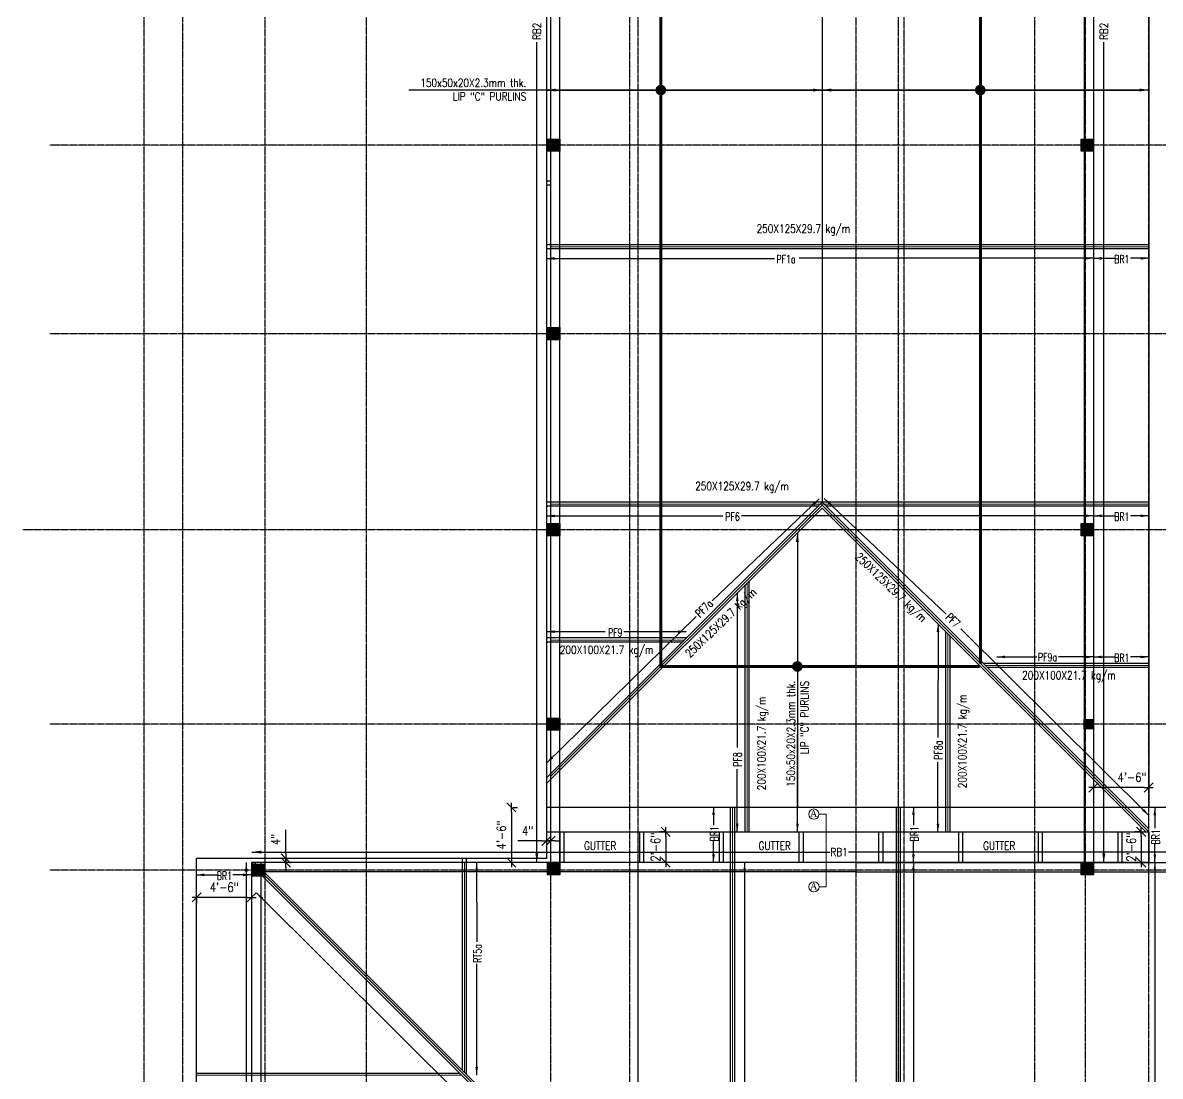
# Model space of a CAD drawing. Extents: x -95606 to 113309, y -42160 to -940.
# Drawn here: x 111100 to 112213, y -27453 to -26422 of the extents above; entities that cross this region are included whole.
import ezdxf

# ---------------------------------------------------------------- set-up
doc = ezdxf.new("R2010")
doc.units = 0
doc.header["$LTSCALE"] = 0.02
doc.header["$MEASUREMENT"] = 0
doc.header["$PDMODE"] = 3
doc.header["$PDSIZE"] = -2
doc.linetypes.add('CENTER', pattern=[50.8, 31.75, -6.35, 6.35, -6.35])
doc.linetypes.add('HIDDEN', pattern=[9.525, 6.35, -3.175])
doc.layers.get('0').update_dxf_attribs({"linetype": 'CONTINUOUS'})
doc.layers.get('DEFPOINTS').update_dxf_attribs({"linetype": 'CONTINUOUS'})
for name, color, linetype, lineweight in [('A -fittings', 181, 'CONTINUOUS', 5), ('GRID NAME', 31, 'CONTINUOUS', 30), ('Hatch', 252, 'CONTINUOUS', 9), ('HATCH 2', 253, 'CONTINUOUS', 5)]:
    doc.layers.add(name, color=color, linetype=linetype, lineweight=lineweight)
for name, color, linetype in [('A-2TEXT', 4, 'CONTINUOUS'), ('BEAM TEX1', 3, 'CONTINUOUS'), ('COL 1', 5, 'CONTINUOUS'), ('DIM', 7, 'CONTINUOUS'), ('dimentions', 8, 'CONTINUOUS'), ('EXLINE', 33, 'CONTINUOUS'), ('GRID', 8, 'CENTER'), ('h', 3, 'CONTINUOUS'), ('HBEAM', 51, 'HIDDEN'), ('S-SLB', 3, 'CONTINUOUS'), ('S-TXT', 2, 'CONTINUOUS'), ('TEXT-2', 3, 'CONTINUOUS'), ('TEXT2', 3, 'CONTINUOUS')]:
    doc.layers.add(name, color=color, linetype=linetype)
doc.styles.add('ROMANS', font='romans.shx', dxfattribs={"width": 0.8})
doc.styles.get("Standard").update_dxf_attribs({"font": 'ISOCP'})
doc.styles.add('style5', font='romans.shx', dxfattribs={"width": 0.7, "height": 8})
doc.styles.add('style6', font='romans.shx', dxfattribs={"height": 8})
doc.styles.add('yy', font='romans.shx', dxfattribs={"width": 0.8, "height": 7.5})
doc.dimstyles.new('TEXT-18', dxfattribs={"dimtxt": 8, "dimasz": 9, "dimexe": 6, "dimexo": 6, "dimgap": 3.125, "dimtad": 1, "dimdec": 1, "dimrnd": 0.5, "dimzin": 1, "dimdsep": 46, "dimlunit": 4, "dimtxsty": 'style6', "dimblk": 'OBLIQUE', "dimcen": 72.09, "dimclrd": 1, "dimclre": 1, "dimclrt": 4, "dimadec": 0, "dimazin": 0, "dimtfac": 1, "dimtdec": 1, "dimtofl": 0, "dimtmove": 0, "dimatfit": 3, "dimfxl": 1, "dimfrac": 2, "dimtolj": 1, "dimtzin": 0, "dimlwd": -1, "dimarcsym": 0})
doc.dimstyles.new('TK96', dxfattribs={"dimscale": 96, "dimtxt": 0.09375, "dimasz": 0.046875, "dimexe": 0.0625, "dimexo": 0.015625, "dimgap": 0.046875, "dimtad": 1, "dimzin": 11, "dimdsep": 46, "dimlunit": 4, "dimtxsty": 'ROMANS', "dimblk1": 'TK1', "dimblk2": 'TK1', "dimsah": 1, "dimcen": 0.09375, "dimclrd": 1, "dimclre": 1, "dimclrt": 2, "dimadec": 0, "dimazin": 0, "dimtfac": 1, "dimtofl": 0, "dimtmove": 0, "dimatfit": 3, "dimldrblk": 'TK1', "dimfxl": 1, "dimfrac": 2, "dimtolj": 1, "dimtzin": 9, "dimarcsym": 0})

# ---------------------------------------------------------------- blocks, each defined once
blk = doc.blocks.new('_Oblique')
at = {"color": 0, "linetype": 'ByBlock', "lineweight": -2}
blk.add_line((-0.5, -0.5), (0.5, 0.5), dxfattribs=at)
blk = doc.blocks.new('TK1')
at = {"color": 4, "linetype": 'Continuous'}
blk.add_line((-1, -1), (1, 1), dxfattribs=at)
at = {"color": 1, "linetype": 'ByBlock'}
blk.add_line((-1, 0), (1, 0), dxfattribs=at)
blk = doc.blocks.new('*D383')
at = {"layer": 'DEFPOINTS', "color": 0, "lineweight": -2, "transparency": 16777216}
for p in [(111270.2, -27277.7), (111270.2, -27277.7), (111324.1, -27277.7)]:
    blk.add_point(p, dxfattribs=at)
at = {"layer": 'dimentions', "color": 1, "linetype": 'Continuous', "lineweight": -2, "transparency": 16777216}
for p, q in [((111270.2, -27279.2), (111270.2, -27283.7)), ((111319.6, -27277.7), (111274.7, -27277.7)), ((111324.1, -27276.2), (111324.1, -27271.7))]:
    blk.add_line(p, q, dxfattribs=at)
at = {"layer": 'dimentions', "color": 1, "lineweight": -2, "transparency": 16777216, "xscale": 4.5, "yscale": 4.5, "zscale": 4.5, "rotation": 180}
blk.add_blockref('TK1', (111270.2, -27277.7), dxfattribs=at)
at = {"layer": 'dimentions', "color": 1, "lineweight": -2, "transparency": 16777216, "xscale": 4.5, "yscale": 4.5, "zscale": 4.5}
blk.add_blockref('TK1', (111324.1, -27277.7), dxfattribs=at)
at = {"layer": 'dimentions', "color": 2, "transparency": 16777216, "insert": (111297.2, -27267.8), "char_height": 9, "attachment_point": 5, "style": 'ROMANS'}
blk.add_mtext('\\A1;4\'-6"', dxfattribs=at)
blk = doc.blocks.new('*D412')
at = {"layer": 'DEFPOINTS', "color": 0, "lineweight": -2, "transparency": 16777216}
for p in [(112147.8, -27169.5), (112147.8, -27170.1), (112201.8, -27169.5)]:
    blk.add_point(p, dxfattribs=at)
at = {"layer": 'S-TXT', "color": 1, "lineweight": -2, "transparency": 16777216}
for p, q in [((112147.8, -27170.1), (112147.8, -27176.1)), ((112197.3, -27170.1), (112152.3, -27170.1)), ((112201.8, -27170.1), (112201.8, -27176.1))]:
    blk.add_line(p, q, dxfattribs=at)
at = {"layer": 'S-TXT', "color": 1, "lineweight": -2, "transparency": 16777216, "xscale": 4.5, "yscale": 4.5, "zscale": 4.5, "rotation": 180}
blk.add_blockref('TK1', (112147.8, -27170.1), dxfattribs=at)
at = {"layer": 'S-TXT', "color": 1, "lineweight": -2, "transparency": 16777216, "xscale": 4.5, "yscale": 4.5, "zscale": 4.5}
blk.add_blockref('TK1', (112201.8, -27170.1), dxfattribs=at)
at = {"layer": 'S-TXT', "color": 2, "transparency": 16777216, "insert": (112185.5, -27160.2), "char_height": 9, "attachment_point": 5, "style": 'ROMANS'}
blk.add_mtext('\\A1;4\'-6"', dxfattribs=at)
blk = doc.blocks.new('*D422')
at = {"layer": 'DEFPOINTS', "color": 0, "lineweight": -2, "transparency": 16777216}
for p in [(111357.4, -27239.6), (111357.4, -27239.6), (111357.4, -27243.6)]:
    blk.add_point(p, dxfattribs=at)
at = {"layer": 'dimentions', "color": 1, "linetype": 'Continuous', "lineweight": -2, "transparency": 16777216}
for p, q in [((111357.4, -27235.1), (111357.4, -27211.6)), ((111355.9, -27239.6), (111351.4, -27239.6)), ((111355.9, -27243.6), (111351.4, -27243.6)), ((111357.4, -27248.1), (111357.4, -27252.6))]:
    blk.add_line(p, q, dxfattribs=at)
at = {"layer": 'dimentions', "color": 1, "lineweight": -2, "transparency": 16777216, "xscale": 4.5, "yscale": 4.5, "zscale": 4.5}
for p, rotation in [((111357.4, -27239.6), 270), ((111357.4, -27243.6), 90)]:
    blk.add_blockref('TK1', p, dxfattribs=dict(at, rotation=rotation))
at = {"layer": 'dimentions', "color": 2, "transparency": 16777216, "insert": (111347.5, -27221.1), "char_height": 9, "attachment_point": 5, "rotation": 90, "style": 'ROMANS'}
blk.add_mtext('\\A1;4"', dxfattribs=at)
blk = doc.blocks.new('*D423')
at = {"layer": 'DEFPOINTS', "color": 0, "lineweight": -2, "transparency": 16777216}
for p in [(111612.6, -27220.2), (111612.6, -27222.4), (111616.6, -27220.2)]:
    blk.add_point(p, dxfattribs=at)
at = {"layer": 'dimentions', "color": 1, "linetype": 'Continuous', "lineweight": -2, "transparency": 16777216}
for p, q in [((111608.1, -27222.4), (111584.6, -27222.4)), ((111612.6, -27221.7), (111612.6, -27228.4)), ((111616.6, -27221.7), (111616.6, -27228.4)), ((111621.1, -27222.4), (111625.6, -27222.4))]:
    blk.add_line(p, q, dxfattribs=at)
at = {"layer": 'dimentions', "color": 1, "lineweight": -2, "transparency": 16777216, "xscale": 4.5, "yscale": 4.5, "zscale": 4.5}
blk.add_blockref('TK1', (111612.6, -27222.4), dxfattribs=at)
at = {"layer": 'dimentions', "color": 1, "lineweight": -2, "transparency": 16777216, "xscale": 4.5, "yscale": 4.5, "zscale": 4.5, "rotation": 180}
blk.add_blockref('TK1', (111616.6, -27222.4), dxfattribs=at)
at = {"layer": 'dimentions', "color": 2, "transparency": 16777216, "insert": (111594.1, -27212.6), "char_height": 9, "attachment_point": 5, "style": 'ROMANS'}
blk.add_mtext('\\A1;4"', dxfattribs=at)
blk = doc.blocks.new('*D424')
at = {"layer": 'DEFPOINTS', "color": 0, "lineweight": -2, "transparency": 16777216}
for p in [(111578.2, -27189.6), (111578.2, -27243.6), (111578.2, -27243.6)]:
    blk.add_point(p, dxfattribs=at)
at = {"layer": 'dimentions', "color": 1, "linetype": 'Continuous', "lineweight": -2, "transparency": 16777216}
for p, q in [((111579.7, -27189.6), (111584.2, -27189.6)), ((111578.2, -27194.1), (111578.2, -27239.1)), ((111576.7, -27243.6), (111572.2, -27243.6))]:
    blk.add_line(p, q, dxfattribs=at)
at = {"layer": 'dimentions', "color": 1, "lineweight": -2, "transparency": 16777216, "xscale": 4.5, "yscale": 4.5, "zscale": 4.5}
for p, rotation in [((111578.2, -27189.6), 90), ((111578.2, -27243.6), 270)]:
    blk.add_blockref('TK1', p, dxfattribs=dict(at, rotation=rotation))
at = {"layer": 'dimentions', "color": 2, "transparency": 16777216, "insert": (111568.4, -27216.6), "char_height": 9, "attachment_point": 5, "rotation": 90, "style": 'ROMANS'}
blk.add_mtext('\\A1;4\'-6"', dxfattribs=at)
blk = doc.blocks.new('*D425')
at = {"layer": 'DEFPOINTS', "color": 0, "lineweight": -2, "transparency": 16777216}
for p in [(111729.2, -27213.6), (111729.2, -27243.6), (111729.2, -27243.6)]:
    blk.add_point(p, dxfattribs=at)
at = {"layer": 'dimentions', "color": 1, "linetype": 'Continuous', "lineweight": -2, "transparency": 16777216}
for p, q in [((111727.7, -27213.6), (111723.2, -27213.6)), ((111729.2, -27218.1), (111729.2, -27239.1)), ((111727.7, -27243.6), (111723.2, -27243.6))]:
    blk.add_line(p, q, dxfattribs=at)
at = {"layer": 'dimentions', "color": 1, "lineweight": -2, "transparency": 16777216, "xscale": 4.5, "yscale": 4.5, "zscale": 4.5}
for p, rotation in [((111729.2, -27213.6), 90), ((111729.2, -27243.6), 270)]:
    blk.add_blockref('TK1', p, dxfattribs=dict(at, rotation=rotation))
at = {"layer": 'dimentions', "color": 2, "transparency": 16777216, "insert": (111719.3, -27228.6), "char_height": 9, "attachment_point": 5, "rotation": 90, "style": 'ROMANS'}
blk.add_mtext('\\A1;2\'-6"', dxfattribs=at)
blk = doc.blocks.new('*D426')
at = {"layer": 'DEFPOINTS', "color": 0, "lineweight": -2, "transparency": 16777216}
for p in [(112194.5, -27213.6), (112194.5, -27243.6), (112194.5, -27243.6)]:
    blk.add_point(p, dxfattribs=at)
at = {"layer": 'dimentions', "color": 1, "linetype": 'Continuous', "lineweight": -2, "transparency": 16777216}
for p, q in [((112193, -27213.6), (112188.5, -27213.6)), ((112194.5, -27218.1), (112194.5, -27239.1)), ((112193, -27243.6), (112188.5, -27243.6))]:
    blk.add_line(p, q, dxfattribs=at)
at = {"layer": 'dimentions', "color": 1, "lineweight": -2, "transparency": 16777216, "xscale": 4.5, "yscale": 4.5, "zscale": 4.5}
for p, rotation in [((112194.5, -27213.6), 90), ((112194.5, -27243.6), 270)]:
    blk.add_blockref('TK1', p, dxfattribs=dict(at, rotation=rotation))
at = {"layer": 'dimentions', "color": 2, "transparency": 16777216, "insert": (112184.7, -27228.6), "char_height": 9, "attachment_point": 5, "rotation": 90, "style": 'ROMANS'}
blk.add_mtext('\\A1;2\'-6"', dxfattribs=at)

msp = doc.modelspace()

# ---------------------------------------------------------------- hatches: boundary and pattern name
at = {"layer": 'Hatch'}
h = msp.add_hatch(color=254, dxfattribs=at)
h.set_gradient(color1=(192, 192, 192), color2=(192, 192, 192), tint=1)
h.paths.add_polyline_path([(111613.575, -26535.551), (111625.575, -26535.551), (111625.575, -26547.551), (111613.575, -26547.551)])
h = msp.add_hatch(color=254, dxfattribs=at)
h.set_gradient(color1=(192, 192, 192), color2=(192, 192, 192), tint=1)
h.paths.add_polyline_path([(112135.841, -26535.551), (112147.841, -26535.551), (112147.841, -26547.551), (112135.841, -26547.551)])
h = msp.add_hatch(color=254, dxfattribs=at)
h.set_gradient(color1=(192, 192, 192), color2=(192, 192, 192), tint=1)
h.paths.add_polyline_path([(111613.575, -26720.029), (111625.575, -26720.029), (111625.575, -26732.029), (111613.575, -26732.029)])
h = msp.add_hatch(color=254, dxfattribs=at)
h.set_gradient(color1=(192, 192, 192), color2=(192, 192, 192), tint=1)
h.paths.add_polyline_path([(111613.575, -26911.899), (111625.575, -26911.899), (111625.575, -26923.899), (111613.575, -26923.899)])
h = msp.add_hatch(color=254, dxfattribs=at)
h.set_gradient(color1=(192, 192, 192), color2=(192, 192, 192), tint=1)
h.paths.add_polyline_path([(112135.841, -26911.899), (112147.841, -26911.899), (112147.841, -26923.899), (112135.841, -26923.899)])
h = msp.add_hatch(color=254, dxfattribs=at)
h.set_gradient(color1=(192, 192, 192), color2=(192, 192, 192), tint=1)
h.paths.add_polyline_path([(111613.575, -27102.211), (111625.575, -27102.211), (111625.575, -27114.211), (111613.575, -27114.211)])
h = msp.add_hatch(color=254, dxfattribs=at)
h.set_gradient(color1=(192, 192, 192), color2=(192, 192, 192), tint=1)
h.paths.add_polyline_path([(112138.832, -27112.732), (112138.832, -27103.732), (112147.832, -27103.732), (112147.832, -27112.732)])
h = msp.add_hatch(color=254, dxfattribs=at)
h.set_gradient(color1=(192, 192, 192), color2=(192, 192, 192), tint=1)
h.paths.add_polyline_path([(111324.242, -27245.051), (111336.242, -27245.051), (111336.242, -27257.051), (111324.242, -27257.051)])
h = msp.add_hatch(color=254, dxfattribs=at)
h.set_gradient(color1=(192, 192, 192), color2=(192, 192, 192), tint=1)
h.paths.add_polyline_path([(111613.575, -27243.555), (111625.575, -27243.555), (111625.575, -27255.555), (111613.575, -27255.555)])
h = msp.add_hatch(color=254, dxfattribs=at)
h.set_gradient(color1=(192, 192, 192), color2=(192, 192, 192), tint=1)
h.paths.add_polyline_path([(112135.841, -27243.555), (112147.841, -27243.555), (112147.841, -27255.555), (112135.841, -27255.555)])

# ---------------------------------------------------------------- linework, layer by layer
at = {"layer": 'A -fittings', "color": 4}
msp.add_lwpolyline([(111879.285, -27267.321), (111886.155, -27267.321), (111886.155, -27196.192), (111879.181, -27196.192)], dxfattribs=at)
for centre in [(111874.188, -27196.192), (111874.292, -27267.321)]:
    msp.add_circle(centre, 4.992, dxfattribs=at)
at = {"layer": 'BEAM TEX1', "color": 4, "const_width": 3}
for points in [[(111724.413, -25531.736), (111724.388, -27051.73)], [(112037.114, -25531.849), (112037.329, -27049.042)], [(111724.055, -27051.73), (111808.824, -27051.73), (112036.384, -27051.73)]]:
    msp.add_lwpolyline(points, dxfattribs=at)
at = {"layer": 'COL 1'}
for points in [[(111613.575, -26535.551), (111625.575, -26535.551), (111625.575, -26547.551), (111613.575, -26547.551), (111613.575, -26535.551)], [(112135.841, -26535.551), (112147.841, -26535.551), (112147.841, -26547.551), (112135.841, -26547.551), (112135.841, -26535.551)], [(111613.575, -26720.029), (111625.575, -26720.029), (111625.575, -26732.029), (111613.575, -26732.029), (111613.575, -26720.029)], [(111613.575, -26911.899), (111625.575, -26911.899), (111625.575, -26923.899), (111613.575, -26923.899), (111613.575, -26911.899)], [(112135.841, -26911.899), (112147.841, -26911.899), (112147.841, -26923.899), (112135.841, -26923.899), (112135.841, -26911.899)], [(111613.575, -27102.211), (111625.575, -27102.211), (111625.575, -27114.211), (111613.575, -27114.211), (111613.575, -27102.211)], [(111324.242, -27245.051), (111336.242, -27245.051), (111336.242, -27257.051), (111324.242, -27257.051), (111324.242, -27245.051)], [(111613.575, -27243.555), (111625.575, -27243.555), (111625.575, -27255.555), (111613.575, -27255.555), (111613.575, -27243.555)], [(112135.841, -27243.555), (112147.841, -27243.555), (112147.841, -27255.555), (112135.841, -27255.555), (112135.841, -27243.555)]]:
    msp.add_lwpolyline(points, dxfattribs=at)
at = {"layer": 'COL 1', "lineweight": 25}
msp.add_lwpolyline([(112138.832, -27112.732), (112138.832, -27103.732), (112147.832, -27103.732), (112147.832, -27112.732), (112138.832, -27112.732)], dxfattribs=at)
at = {"layer": 'EXLINE'}
for p, q in [((112201.841, -25369.555), (112201.841, -27189.554)), ((111616.562, -25423.555), (111616.562, -27243.555)), ((111625.575, -27243.555), (111625.573, -25432.555)), ((112138.832, -25432.555), (112138.832, -27243.555)), ((112147.832, -25423.563), (112147.832, -27243.555)), ((111882.202, -25692.104), (111882.202, -26891.005)), ((111612.562, -26359.051), (111612.562, -27239.555)), ((111612.562, -27189.557), (112938.241, -27189.551)), ((111612.562, -27213.554), (112201.841, -27213.554)), ((112201.841, -27213.554), (112201.841, -27243.554)), ((111612.562, -27239.555), (111270.231, -27239.555)), ((111270.231, -28497.555), (111270.231, -27239.555)), ((111616.562, -27243.555), (111324.242, -27243.555)), ((111324.242, -27742.662), (111324.242, -27243.555)), ((111333.242, -27742.662), (111333.242, -27243.555)), ((112201.841, -27243.554), (111612.562, -27243.554)), ((111915.261, -27243.555), (112054.264, -27243.555)), ((112054.264, -27243.555), (112138.832, -27243.555)), ((112147.832, -27243.555), (113001.913, -27243.551)), ((111616.562, -27252.555), (111324.242, -27252.555)), ((111915.261, -27252.555), (111625.575, -27252.555)), ((111915.261, -27252.555), (112054.264, -27252.555)), ((112054.264, -27252.555), (112138.832, -27252.555)), ((112145.828, -27252.555), (112875.241, -27252.552))]:
    msp.add_line(p, q, dxfattribs=at)
at = {"layer": 'GRID'}
for p, q in [((111218.731, -28547.587), (111218.731, -25225.731)), ((111337.231, -28547.587), (111337.231, -25225.731)), ((111436.063, -25225.731), (111436.063, -28547.587)), ((111616.562, -25224.576), (111616.562, -28548.743)), ((111702.16, -28547.587), (111702.16, -25225.731)), ((111915.261, -25225.731), (111915.261, -28547.587)), ((111956.989, -28547.587), (111956.989, -25225.731)), ((112090.45, -28547.587), (112090.45, -25224.301)), ((112139.828, -28549.017), (112139.828, -25224.301)), ((111256.564, -28539.332), (111256.564, -25233.986)), ((111962.469, -28536.717), (111962.469, -25236.601)), ((112202.062, -28539.303), (112202.062, -25235.805)), ((111694.162, -28527.108), (111694.162, -25246.21)), ((113266.012, -26541.551), (111126.108, -26541.551)), ((113266.012, -26726.051), (111126.108, -26726.051)), ((113266.012, -26917.899), (111100.05, -26917.899)), ((113266.012, -27108.232), (111126.108, -27108.232)), ((113266.012, -27251.051), (111126.112, -27251.051))]:
    msp.add_line(p, q, dxfattribs=at)
at = {"layer": 'GRID NAME', "ltscale": 10, "const_width": 5.184}
for points in [[(111726.985, -26487.624, 1), (111721.801, -26487.624, 1)], [(112039.623, -26487.624, 1), (112034.439, -26487.624, 1)], [(111860.639, -27051.724, 1), (111855.455, -27051.724, 1)]]:
    msp.add_lwpolyline(points, format="xyb", close=True, dxfattribs=at)
at = {"layer": 'h'}
for p, q in [((111612.562, -27160.645), (111882.202, -26891.005)), ((112201.841, -27210.644), (111882.202, -26891.005)), ((111612.562, -27166.302), (111882.202, -26896.662)), ((112199.095, -27213.555), (111882.202, -26896.662)), ((111324.242, -27246.476), (111919.362, -27841.596)), ((111326.977, -27243.555), (111926.977, -27843.555))]:
    msp.add_line(p, q, dxfattribs=at)
at = {"layer": 'HATCH 2', "lineweight": 5}
for p, q in [((112201.841, -26641.073), (111616.562, -26641.073)), ((112201.841, -26893.005), (111616.562, -26893.005)), ((111882.202, -26893.916), (111616.562, -27159.556)), ((111882.202, -26893.916), (112201.841, -27213.555)), ((111808.989, -27213.554), (111808.989, -26969.876)), ((112005.415, -27213.554), (112005.415, -27019.874)), ((111747.382, -27025.825), (111616.562, -27025.825)), ((112201.841, -27050.824), (112042.022, -27050.824)), ((111794.631, -28497.555), (111794.631, -27189.556)), ((111794.631, -27189.556), (111794.631, -28211.255)), ((111956.989, -28497.555), (111956.989, -27189.555)), ((111924.231, -27843.555), (111324.242, -27243.565)), ((111532.431, -27449.009), (111532.431, -27243.555)), ((111270.231, -27451.755), (111529.521, -27451.755))]:
    msp.add_line(p, q, dxfattribs=at)
at = {"layer": 'HBEAM'}
msp.add_line((111702.162, -27479.888), (111702.162, -27259.555), dxfattribs=at)
at = {"layer": 'S-SLB'}
for p, q in [((111616.562, -26576.654), (111612.562, -26576.654)), ((111616.562, -26580.653), (111612.562, -26580.653)), ((112201.841, -26639.073), (111612.562, -26639.073)), ((112201.841, -26643.073), (111612.562, -26643.072)), ((112201.841, -26891.005), (111612.562, -26891.005)), ((111878.202, -26895.005), (111612.562, -26895.005)), ((112201.841, -26895.005), (111886.202, -26895.005)), ((111810.989, -27213.554), (111810.989, -26967.876)), ((111806.989, -27213.554), (111806.989, -26971.876)), ((111644.472, -27023.825), (111612.562, -27023.825)), ((111749.382, -27023.825), (111644.472, -27023.825)), ((112003.415, -27213.554), (112003.415, -27017.874)), ((112007.415, -27213.554), (112007.415, -27021.874)), ((111644.472, -27027.825), (111612.562, -27027.825)), ((111745.382, -27027.825), (111644.472, -27027.825)), ((112201.841, -27048.824), (112040.022, -27048.824)), ((112201.841, -27052.824), (112044.022, -27052.824)), ((111792.631, -27243.554), (111792.631, -27189.556)), ((111796.631, -27189.556), (111796.631, -27243.554)), ((111954.989, -27243.555), (111954.989, -27189.555)), ((111958.989, -27243.555), (111958.989, -27189.555)), ((111625.575, -27213.555), (111625.576, -27243.554)), ((111629.575, -27213.554), (111629.576, -27243.554)), ((111703.575, -27213.555), (111703.576, -27243.554)), ((111707.575, -27213.554), (111707.576, -27243.554)), ((111781.575, -27213.555), (111781.576, -27243.554)), ((111785.575, -27213.554), (111785.576, -27243.554)), ((111859.575, -27213.555), (111859.576, -27243.554)), ((111863.575, -27213.554), (111863.576, -27243.554)), ((111937.575, -27213.555), (111937.576, -27243.554)), ((111941.575, -27213.554), (111941.576, -27243.554)), ((112015.575, -27213.555), (112015.576, -27243.554)), ((112019.575, -27213.554), (112019.576, -27243.554)), ((112093.575, -27213.555), (112093.576, -27243.554)), ((112097.575, -27213.554), (112097.576, -27243.554)), ((112171.575, -27213.555), (112171.576, -27243.554)), ((112175.575, -27213.554), (112175.576, -27243.554)), ((111530.431, -27243.555), (111530.431, -27239.555)), ((111530.431, -27447.009), (111530.431, -27243.555)), ((111534.431, -27243.555), (111534.431, -27239.555)), ((111534.431, -27451.009), (111534.431, -27243.555)), ((111792.631, -28497.555), (111792.631, -27243.554)), ((111796.631, -27243.554), (111796.631, -28497.555)), ((111954.989, -28497.555), (111954.989, -27243.554)), ((111958.989, -28497.555), (111958.989, -27243.554)), ((111270.231, -27449.755), (111527.521, -27449.755))]:
    msp.add_line(p, q, dxfattribs=at)

# ---------------------------------------------------------------- texts
at = {"layer": 'A-2TEXT', "char_height": 6.69023, "width": 33.25047, "attachment_point": 3, "rotation": 0.074295}
for insert in [(111877.553, -27192.294), (111877.657, -27263.423)]:
    msp.add_mtext('{\\fCentury Schoolbook|b0|i0|c0|p18;A}', dxfattribs=dict(at, insert=insert))
at = {"layer": 'BEAM TEX1', "char_height": 8, "attachment_point": 6, "style": 'yy'}
for insert, rotation in [((111592.736, -26487.267), 359.946828), ((111858.427, -27065.784), 89.946828)]:
    msp.add_mtext('150x50x20X2.3mm thk.\\PLIP "C" PURLINS ', dxfattribs=dict(at, insert=insert, rotation=rotation))
at = {"layer": 'TEXT-2', "char_height": 8, "style": 'ROMANS'}
for s, insert, attachment_point in [('250X125X29.7 kg/m', (111909.726, -26629.923), 9), ('250X125X29.7 kg/m', (111849.697, -26881.855), 9), ('200X100X21.7 kg/m', (111625.575, -27042.136), 7), ('\\pt32;200X100X21.7 kg/m', (112077.977, -27066.993), 7), ('GUTTER', (111680.801, -27231.176), 9), ('GUTTER', (111851.597, -27231.176), 9), ('GUTTER', (112071.269, -27231.176), 9)]:
    msp.add_mtext_dynamic_manual_height_columns(s, width=2568.13945, gutter_width=12.5, heights=[0], dxfattribs=dict(at, insert=insert, attachment_point=attachment_point))
at = {"layer": 'TEXT-2', "char_height": 8, "width": 22.39817, "attachment_point": 3, "style": 'style5'}
for s, insert in [('\\A1;PF1a', (111856.299, -26649.144)), ('\\A1;BR1', (112182.963, -26649.146)), ('\\A1;PF6', (111801.683, -26901.076)), ('\\A1;BR1', (112182.963, -26901.078)), ('\\A1;PF9', (111686.918, -27014.538)), ('\\A1;PF9a', (112112.154, -27038.596)), ('\\A1;BR1', (112182.951, -27039.276)), ('\\A1;BR1', (111304.781, -27252.529))]:
    msp.add_mtext(s, dxfattribs=dict(at, insert=insert))
at = {"layer": 'TEXT-2', "char_height": 8, "style": 'ROMANS'}
for s, insert, attachment_point, rotation in [('250X125X29.7 kg/m', (111985.425, -27003.08), 3, 316.069602), ('250X125X29.7 kg/m', (111747.341, -27037.742), 1, 43.930398), ('200X100X21.7 kg/m', (112026.128, -27079.232), 9, 90), ('200X100X21.7 kg/m', (111829.607, -27081.278), 9, 90)]:
    msp.add_mtext_dynamic_manual_height_columns(s, width=2568.13945, gutter_width=12.5, heights=[0], dxfattribs=dict(at, insert=insert, attachment_point=attachment_point, rotation=rotation))
at = {"layer": 'TEXT-2', "char_height": 8, "width": 22.39817, "style": 'style5'}
for s, insert, attachment_point, rotation in [('\\A1;PF7a', (111757.319, -26998.635), 1, 44.595759), ('\\A1;PF7', (112018.069, -27008.68), 3, 315.404275), ('\\A1;PF8a', (111991.975, -27143.03), 1, 90), ('\\A1;PF8', (111795.548, -27149.863), 1, 90), ('\\A1;BR1', (111772.838, -27208.088), 3, 90), ('\\A1;BR1', (111968.438, -27208.09), 3, 90), ('\\A1;BR1', (112204.675, -27211.089), 3, 90), ('\\A1;RT5a', (111541.1, -27341.719), 1, 90)]:
    msp.add_mtext(s, dxfattribs=dict(at, insert=insert, attachment_point=attachment_point, rotation=rotation))
at = {"layer": 'TEXT2', "color": 3, "char_height": 8, "attachment_point": 2, "rotation": 90, "style": 'ROMANS'}
for insert in [(111599.115, -26431.707), (112153.91, -26431.707)]:
    msp.add_mtext_dynamic_manual_height_columns('\\pi3.1065;RB2', width=563.89816, gutter_width=2500, heights=[0], dxfattribs=dict(at, insert=insert))
at = {"layer": 'TEXT2', "color": 3, "insert": (111897.305, -27229.411), "char_height": 8, "attachment_point": 2, "style": 'ROMANS'}
msp.add_mtext_dynamic_manual_height_columns('\\pi3.1065;RB1', width=563.89816, gutter_width=2500, heights=[0], dxfattribs=at)

# ---------------------------------------------------------------- dimensions: what is measured, and where the dimension line sits
at = {"layer": 'dimentions'}
for base, p1, p2, picture, middle in [((111578.212, -27243.555), (111578.212, -27189.557), (111578.212, -27243.555), '*D424', (111568.354, -27216.556)), ((111357.357, -27239.555), (111357.357, -27243.555), (111357.357, -27239.555), '*D422', (111347.5, -27221.083))]:
    dim = msp.add_linear_dim(base=base, p1=p1, p2=p2, angle=90, dimstyle='TK96', override={"dimfxl": 2}, dxfattribs=at)
    dim.commit()
    dim.dimension.update_dxf_attribs({"geometry": picture, "text_midpoint": middle})
for base, p1, p2, picture, middle in [((111612.562, -27222.442), (111616.562, -27220.178), (111612.562, -27220.178), '*D423', (111594.091, -27212.584)), ((111270.231, -27277.69), (111324.149, -27277.69), (111270.231, -27277.69), '*D383', (111297.19, -27267.833))]:
    dim = msp.add_linear_dim(base=base, p1=p1, p2=p2, dimstyle='TK96', override={"dimfxl": 2}, dxfattribs=at)
    dim.commit()
    dim.dimension.update_dxf_attribs({"geometry": picture, "text_midpoint": middle})
for base, p1, p2, picture, middle in [((111729.175, -27243.554), (111729.175, -27213.554), (111729.175, -27243.554), '*D425', (111729.175, -27228.554)), ((112194.548, -27243.554), (112194.548, -27213.554), (112194.548, -27243.554), '*D426', (112194.548, -27228.554))]:
    dim = msp.add_linear_dim(base=base, p1=p1, p2=p2, angle=90, dimstyle='TK96', override={"dimfxl": 2}, dxfattribs=at)
    dim.commit()
    dim.dimension.update_dxf_attribs({"geometry": picture, "text_midpoint": middle, "dimtype": 160})
at = {"layer": 'S-TXT'}
dim = msp.add_linear_dim(base=(112147.841, -27170.075), p1=(112201.841, -27169.504), p2=(112147.841, -27169.504), dimstyle='TK96', override={"dimdec": 0, "dimfxl": 1.25, "dimfxlon": 1}, dxfattribs=at)
dim.commit()
dim.dimension.update_dxf_attribs({"geometry": '*D412', "text_midpoint": (112185.543, -27170.075), "dimtype": 160})

# ---------------------------------------------------------------- leaders
at = {"layer": 'DIM'}
for points, override in [([(111603.093, -27243.555), (111603.093, -26440.744)], {"dimtad": 0}), ([(112157.888, -27243.555), (112157.888, -26440.744)], {"dimtad": 0}), ([(112201.841, -26487.624), (111477.775, -26487.632)], {"dimtad": 0}), ([(111612.562, -26487.63), (112193.397, -26487.622)], {"dimtad": 0}), ([(111882.202, -26487.618), (111809.792, -26487.618)], {"dimtad": 0}), ([(111882.202, -26487.618), (111940.905, -26487.622)], {"dimtad": 0}), ([(111612.562, -26652.439), (111835.512, -26652.308)], {"dimasz": 8, "dimtad": 0}), ([(112147.832, -26652.306), (111859.921, -26652.304)], {"dimasz": 8, "dimtad": 0}), ([(112147.832, -26652.306), (112168.569, -26652.306)], {"dimasz": 8, "dimtad": 0}), ([(112201.832, -26652.306), (112183.935, -26652.306)], {"dimasz": 8, "dimtad": 0}), ([(111879.42, -26887.749), (111774.759, -26987.616)], {"dimasz": 8, "dimtad": 0}), ([(111884.299, -26887.206), (112003.677, -27000.645)], {"dimasz": 8, "dimtad": 0}), ([(112147.832, -26904.238), (111803.367, -26904.236)], {"dimasz": 8, "dimtad": 0}), ([(112147.832, -26904.238), (112168.569, -26904.238)], {"dimasz": 8, "dimtad": 0}), ([(112201.832, -26904.238), (112183.935, -26904.238)], {"dimasz": 8, "dimtad": 0}), ([(111612.562, -26904.406), (111785.143, -26904.293)], {"dimasz": 8, "dimtad": 0}), ([(111858.075, -26920.761), (111858.075, -27189.556)], {"dimtad": 0}), ([(111799.239, -26979.635), (111799.148, -27131.14)], {"dimasz": 8, "dimtad": 0}), ([(111612.562, -27146.268), (111758.934, -27002.937)], {"dimasz": 8, "dimtad": 0}), ([(111995.665, -27010.135), (111995.577, -27121.284)], {"dimasz": 8, "dimtad": 0}), ([(111612.562, -27017.664), (111670.088, -27017.664)], {"dimasz": 8, "dimtad": 0}), ([(111749.24, -27017.699), (111688.138, -27017.699)], {"dimasz": 8, "dimtad": 0}), ([(112202.062, -27197.661), (112018.05, -27014.892)], {"dimasz": 8, "dimtad": 0}), ([(112053.33, -27042.376), (112092.281, -27042.376)], {"dimasz": 8, "dimtad": 0}), ([(112147.832, -27042.436), (112113.502, -27042.413)], {"dimasz": 8, "dimtad": 0}), ([(112147.821, -27042.436), (112168.557, -27042.436)], {"dimasz": 8, "dimtad": 0}), ([(112201.821, -27042.436), (112183.924, -27042.436)], {"dimasz": 8, "dimtad": 0}), ([(111858.118, -27213.554), (111858.075, -27118.084)], {"dimasz": 8, "dimtad": 0}), ([(111995.609, -27213.554), (111995.609, -27145.331)], {"dimasz": 8, "dimtad": 0}), ([(111799.182, -27213.554), (111799.182, -27152.164)], {"dimasz": 8, "dimtad": 0}), ([(111775.998, -27189.218), (111775.998, -27207.115)], {"dimasz": 8, "dimtad": 0}), ([(111971.599, -27189.22), (111971.599, -27207.117)], {"dimasz": 8, "dimtad": 0}), ([(112207.835, -27189.554), (112207.835, -27210.117)], {"dimasz": 8, "dimtad": 0}), ([(111775.998, -27243.554), (111775.998, -27222.482)], {"dimasz": 8, "dimtad": 0}), ([(111971.599, -27243.554), (111971.599, -27222.484)], {"dimasz": 8, "dimtad": 0}), ([(112207.835, -27243.554), (112207.835, -27225.483)], {"dimasz": 8, "dimtad": 0}), ([(111324.377, -27233.389), (111889.893, -27233.389)], {"dimtad": 0}), ([(112882.572, -27233.389), (111908.104, -27233.389)], {"dimtad": 0}), ([(111318.79, -27243.67), (111318.79, -27802.722)], {"dimtad": 0}), ([(111544.219, -27243.555), (111544.255, -27321.364)], {"dimasz": 8, "dimtad": 0}), ([(111806.403, -27243.554), (111806.404, -28012.439)], {"dimasz": 8, "dimtad": 0}), ([(111971.587, -27243.555), (111971.587, -27896.863)], {"dimasz": 8, "dimtad": 0}), ([(112207.835, -27243.554), (112207.678, -27895.367)], {"dimasz": 8, "dimtad": 0}), ([(111269.651, -27255.689), (111290.387, -27255.689)], {"dimasz": 8, "dimtad": 0}), ([(111323.651, -27255.689), (111305.754, -27255.689)], {"dimasz": 8, "dimtad": 0}), ([(111328.649, -27273.19), (111599.915, -27542.849)], {"dimasz": 8, "dimtad": 0}), ([(111544.261, -27451.755), (111544.261, -27342.852)], {"dimasz": 8, "dimtad": 0})]:
    msp.add_leader(points, dimstyle='TEXT-18', override=override, dxfattribs=at)

doc.saveas('drawing.dxf')
